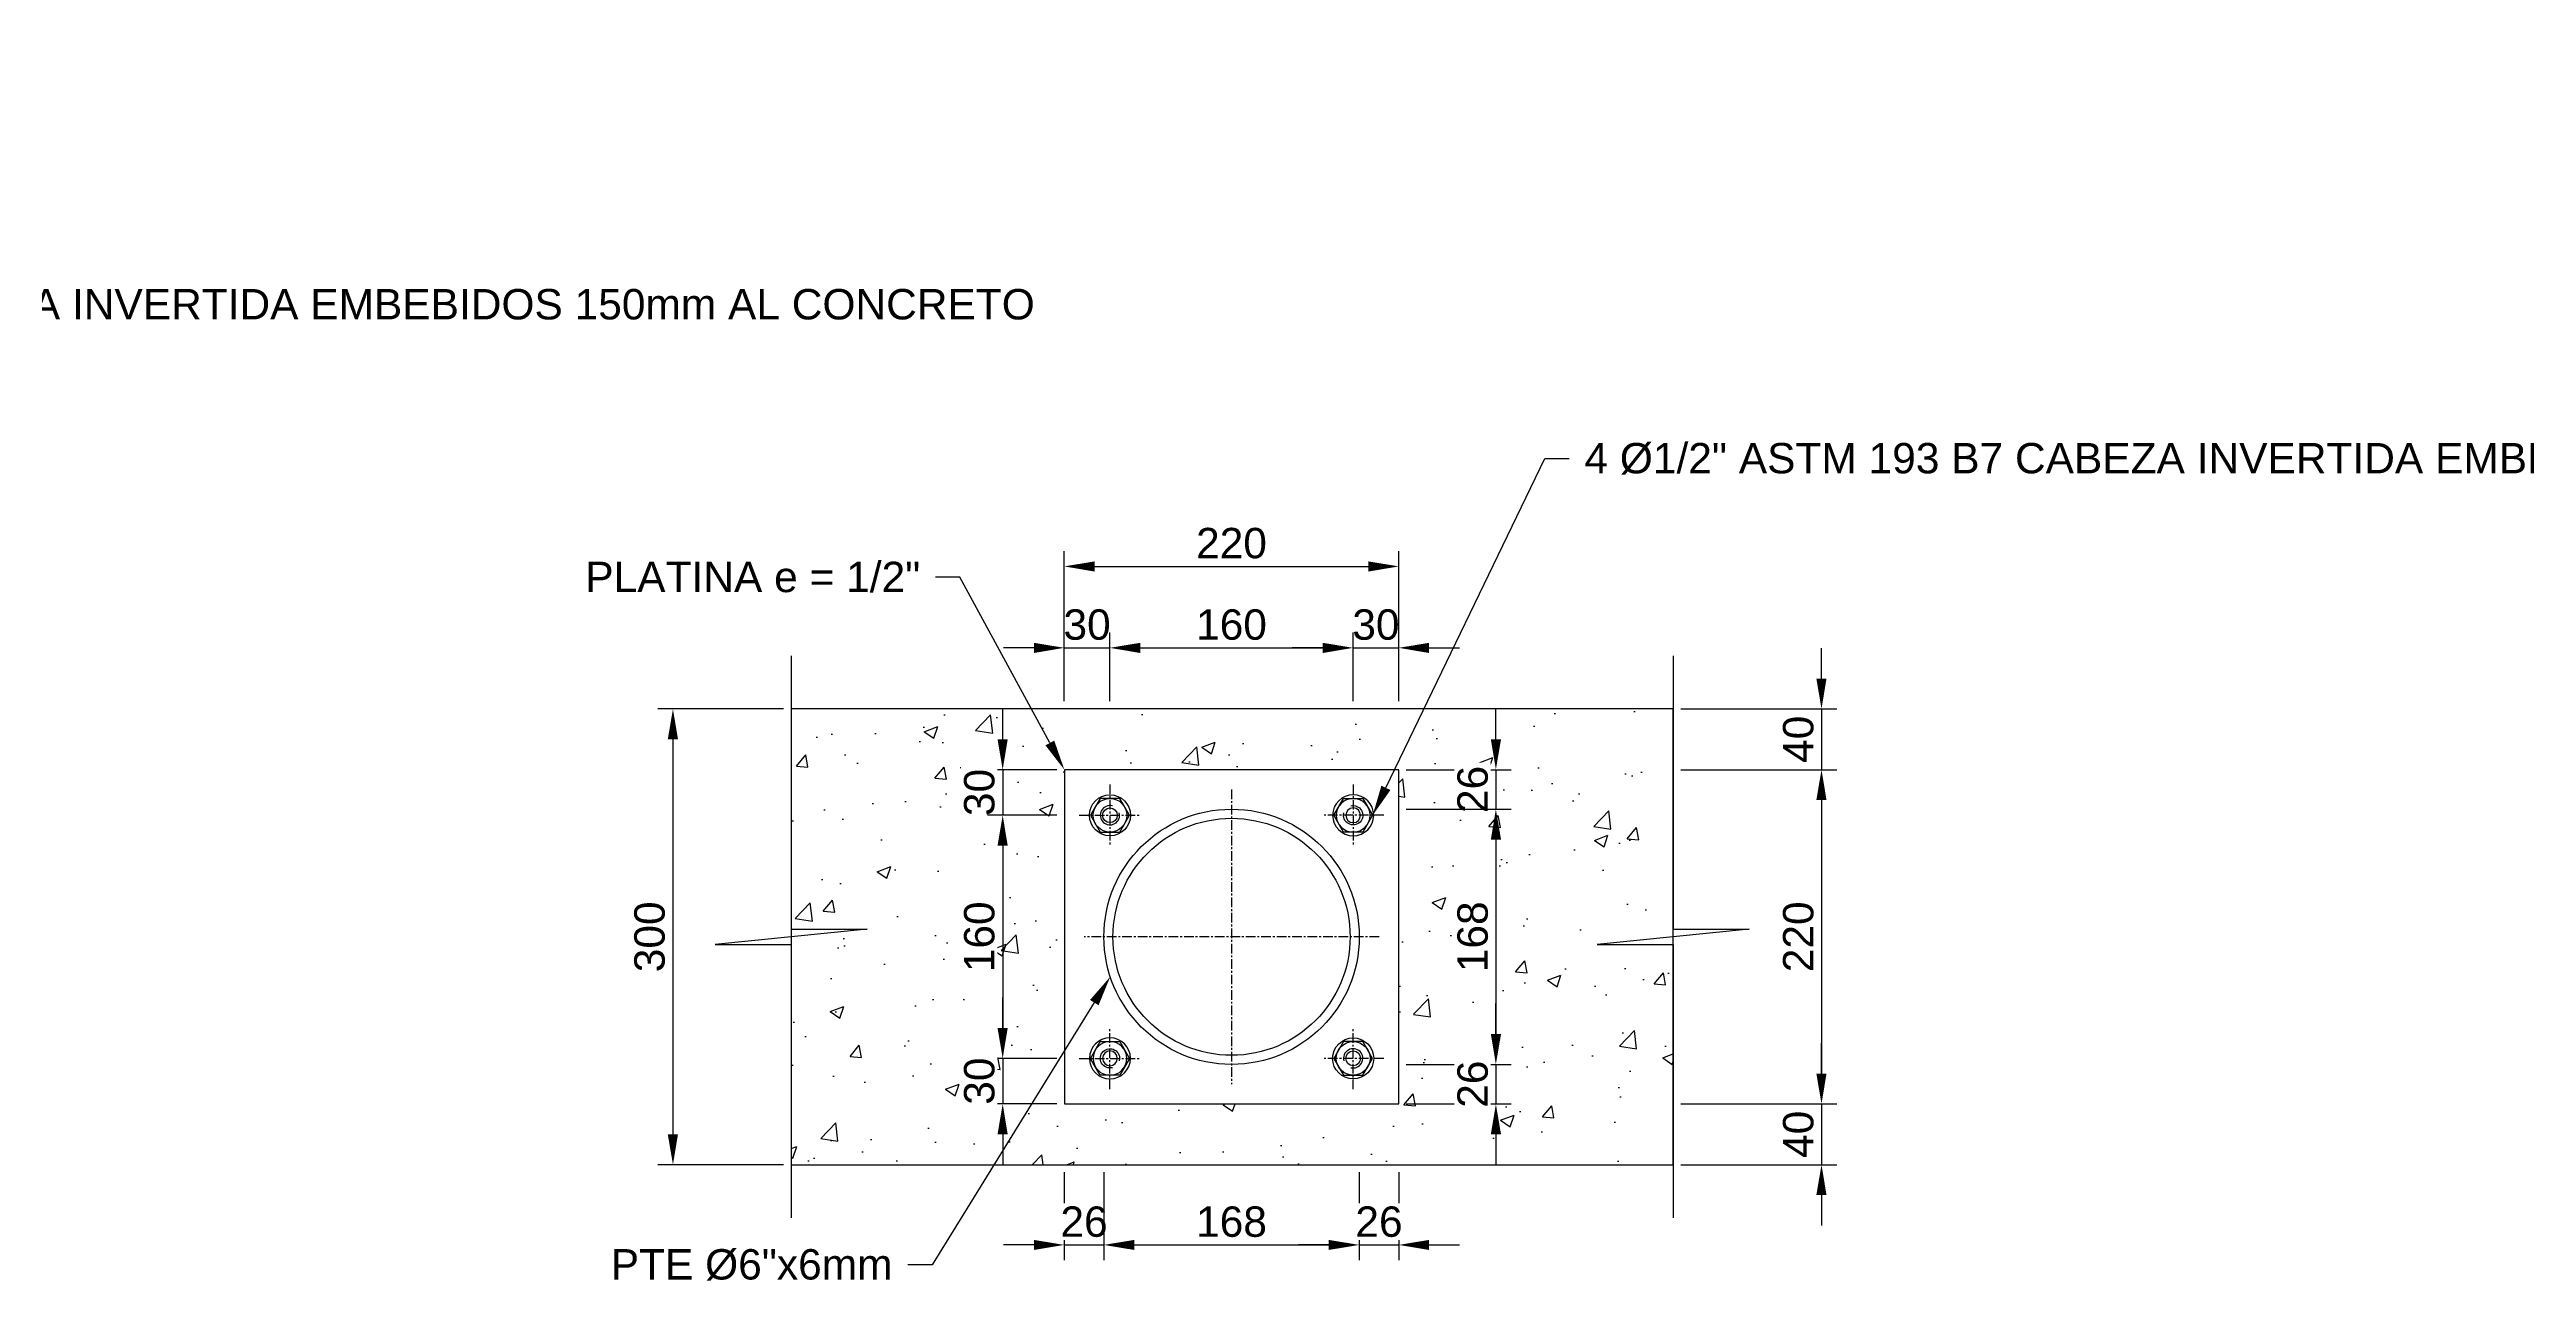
# Model space of a CAD drawing. Header units: millimetres. Extents: x -59786 to 1889966, y -10432 to 69447.
# Drawn here: x -254 to 1375, y -4932 to -4113 of the extents above; entities that cross this region are included whole.
import ezdxf
from ezdxf import colors
from ezdxf.entities.mleader import LeaderData, LeaderLine
from ezdxf.math import Vec2, Vec3

# ---------------------------------------------------------------- set-up
doc = ezdxf.new("R2010")
doc.units = ezdxf.units.MM
doc.header["$LTSCALE"] = 0.2
doc.linetypes.add('CENTER', pattern=[50.8, 31.75, -6.35, 6.35, -6.35])
for name, color, linetype in [('PTE-6x6mm', 74, 'Continuous'), ('SIM-ACHURADOS', 8, 'Continuous'), ('SIM-CONCRETO', 8, 'Continuous'), ('SIM-COTAS', 1, 'Continuous'), ('SIM-EJES', 8, 'CENTER'), ('SIM-PLATINAS', 2, 'Continuous')]:
    doc.layers.add(name, color=color, linetype=linetype)
doc.styles.add('ARIAL EE', font='arial.ttf')
doc.styles.get("Standard").update_dxf_attribs({"font": 'arial.ttf'})
doc.dimstyles.new('EE 1_STANDAR', dxfattribs={"dimtxt": 2, "dimasz": 2, "dimexe": 1, "dimexo": 0.5, "dimgap": 0.5, "dimtad": 1, "dimdec": 0, "dimdsep": 46, "dimtxsty": 'ARIAL EE', "dimcen": 1.5, "dimclrd": 256, "dimclre": 256, "dimclrt": 2, "dimadec": 0, "dimazin": 0, "dimtfac": 1, "dimtdec": 0, "dimtix": 1, "dimtmove": 0, "dimatfit": 2, "dimfxl": 1, "dimlwd": -1, "dimlwe": -1, "dimarcsym": 0})

# ---------------------------------------------------------------- blocks, each defined once
blk = doc.blocks.new('TUERCA 1-2')
blk.add_lwpolyline([(-6.4, 11.1), (-12.8, 0), (-6.4, -11.1), (6.4, -11.1), (12.8, 0), (6.4, 11.1)], close=True)
for radius in [13.5, 11.1, 4.85]:
    blk.add_circle((0, 0), radius)
blk.add_arc((0, 0), 6.35, 75, 15)
at = {"layer": 'SIM-EJES'}
for p, q in [((0, 20.2), (0, -20.2)), ((-20.2, 0), (20.2, 0))]:
    blk.add_line(p, q, dxfattribs=at)
blk = doc.blocks.new('T-1-2')
blk.add_blockref('TUERCA 1-2', (0, 0))
blk = doc.blocks.new('*D369')
at = {"layer": 'SIM-COTAS', "transparency": 16777216}
for p, q in [((393.2, -4506.8), (373.2, -4506.8)), ((413.2, -4542), (413.2, -4496.8)), ((413.2, -4506.8), (443.2, -4506.8)), ((443.2, -4542), (443.2, -4496.8)), ((463.2, -4506.8), (483.2, -4506.8))]:
    blk.add_line(p, q, dxfattribs=at)
for points in [[(393.2, -4503.5), (393.2, -4510.2), (413.2, -4506.8)], [(463.2, -4503.5), (463.2, -4510.2), (443.2, -4506.8)]]:
    blk.add_solid(points, dxfattribs=at)
at = {"layer": 'SIM-COTAS', "color": 2, "transparency": 16777216, "insert": (428.2, -4491.6), "char_height": 20, "attachment_point": 5, "style": 'ARIAL EE'}
blk.add_mtext('30', dxfattribs=at)
blk = doc.blocks.new('*D370')
at = {"layer": 'SIM-COTAS', "transparency": 16777216}
for p, q in [((443.2, -4542), (443.2, -4496.8)), ((463.2, -4506.8), (583.2, -4506.8)), ((603.2, -4542), (603.2, -4496.8))]:
    blk.add_line(p, q, dxfattribs=at)
for points in [[(463.2, -4503.5), (463.2, -4510.2), (443.2, -4506.8)], [(583.2, -4503.5), (583.2, -4510.2), (603.2, -4506.8)]]:
    blk.add_solid(points, dxfattribs=at)
at = {"layer": 'SIM-COTAS', "color": 2, "transparency": 16777216, "insert": (523.2, -4491.6), "char_height": 20, "attachment_point": 5, "style": 'ARIAL EE'}
blk.add_mtext('160', dxfattribs=at)
blk = doc.blocks.new('*D371')
at = {"layer": 'SIM-COTAS', "transparency": 16777216}
for p, q in [((583.2, -4506.8), (563.2, -4506.8)), ((603.2, -4542), (603.2, -4496.8)), ((603.2, -4506.8), (633.2, -4506.8)), ((633.2, -4542), (633.2, -4496.8)), ((653.2, -4506.8), (673.2, -4506.8))]:
    blk.add_line(p, q, dxfattribs=at)
for points in [[(583.2, -4503.5), (583.2, -4510.2), (603.2, -4506.8)], [(653.2, -4503.5), (653.2, -4510.2), (633.2, -4506.8)]]:
    blk.add_solid(points, dxfattribs=at)
at = {"layer": 'SIM-COTAS', "color": 2, "transparency": 16777216, "insert": (618.2, -4491.6), "char_height": 20, "attachment_point": 5, "style": 'ARIAL EE'}
blk.add_mtext('30', dxfattribs=at)
blk = doc.blocks.new('*D372')
at = {"layer": 'SIM-COTAS', "transparency": 16777216}
for p, q in [((911.3, -4527), (911.3, -4507)), ((818.8, -4547), (921.3, -4547)), ((911.3, -4547), (911.3, -4587)), ((818.8, -4587), (921.3, -4587)), ((911.3, -4607), (911.3, -4627))]:
    blk.add_line(p, q, dxfattribs=at)
for points in [[(907.9, -4527), (914.6, -4527), (911.3, -4547)], [(907.9, -4607), (914.6, -4607), (911.3, -4587)]]:
    blk.add_solid(points, dxfattribs=at)
at = {"layer": 'SIM-COTAS', "color": 2, "transparency": 16777216, "insert": (896.1, -4567), "char_height": 20, "attachment_point": 5, "rotation": 90, "style": 'ARIAL EE'}
blk.add_mtext('40', dxfattribs=at)
blk = doc.blocks.new('*D373')
at = {"layer": 'SIM-COTAS', "transparency": 16777216}
for p, q in [((818.8, -4587), (921.3, -4587)), ((911.3, -4607), (911.3, -4787)), ((818.8, -4807), (921.3, -4807))]:
    blk.add_line(p, q, dxfattribs=at)
for points in [[(907.9, -4607), (914.6, -4607), (911.3, -4587)], [(907.9, -4787), (914.6, -4787), (911.3, -4807)]]:
    blk.add_solid(points, dxfattribs=at)
at = {"layer": 'SIM-COTAS', "color": 2, "transparency": 16777216, "insert": (896.1, -4697), "char_height": 20, "attachment_point": 5, "rotation": 90, "style": 'ARIAL EE'}
blk.add_mtext('220', dxfattribs=at)
blk = doc.blocks.new('*D374')
at = {"layer": 'SIM-COTAS', "transparency": 16777216}
for p, q in [((911.3, -4787), (911.3, -4767)), ((818.8, -4807), (921.3, -4807)), ((911.3, -4807), (911.3, -4847)), ((818.8, -4847), (921.3, -4847)), ((911.3, -4867), (911.3, -4887))]:
    blk.add_line(p, q, dxfattribs=at)
for points in [[(907.9, -4787), (914.6, -4787), (911.3, -4807)], [(907.9, -4867), (914.6, -4867), (911.3, -4847)]]:
    blk.add_solid(points, dxfattribs=at)
at = {"layer": 'SIM-COTAS', "color": 2, "transparency": 16777216, "insert": (896.1, -4827), "char_height": 20, "attachment_point": 5, "rotation": 90, "style": 'ARIAL EE'}
blk.add_mtext('40', dxfattribs=at)
blk = doc.blocks.new('*D375')
at = {"layer": 'SIM-COTAS', "transparency": 16777216}
for p, q in [((228.5, -4547), (145.8, -4547)), ((155.8, -4567), (155.8, -4827)), ((228.5, -4847), (145.8, -4847))]:
    blk.add_line(p, q, dxfattribs=at)
for points in [[(152.4, -4567), (159.1, -4567), (155.8, -4547)], [(152.4, -4827), (159.1, -4827), (155.8, -4847)]]:
    blk.add_solid(points, dxfattribs=at)
at = {"layer": 'SIM-COTAS', "color": 2, "transparency": 16777216, "insert": (140.5, -4697), "char_height": 20, "attachment_point": 5, "rotation": 90, "style": 'ARIAL EE'}
blk.add_mtext('300', dxfattribs=at)
blk = doc.blocks.new('*D376')
at = {"layer": 'SIM-COTAS', "transparency": 16777216}
for p, q in [((413.2, -4542), (413.2, -4443.2)), ((633.2, -4542), (633.2, -4443.2)), ((433.2, -4453.2), (613.2, -4453.2))]:
    blk.add_line(p, q, dxfattribs=at)
for points in [[(433.2, -4449.9), (433.2, -4456.6), (413.2, -4453.2)], [(613.2, -4449.9), (613.2, -4456.6), (633.2, -4453.2)]]:
    blk.add_solid(points, dxfattribs=at)
at = {"layer": 'SIM-COTAS', "color": 2, "transparency": 16777216, "insert": (523.2, -4438), "char_height": 20, "attachment_point": 5, "style": 'ARIAL EE'}
blk.add_mtext('220', dxfattribs=at)
blk = doc.blocks.new('*D377')
at = {"layer": 'SIM-COTAS', "transparency": 16777216}
for p, q in [((372.7, -4567), (372.7, -4547)), ((408.2, -4587), (362.7, -4587)), ((372.7, -4587), (372.7, -4617)), ((408.2, -4617), (362.7, -4617)), ((372.7, -4637), (372.7, -4657))]:
    blk.add_line(p, q, dxfattribs=at)
for points in [[(369.3, -4567), (376, -4567), (372.7, -4587)], [(369.3, -4637), (376, -4637), (372.7, -4617)]]:
    blk.add_solid(points, dxfattribs=at)
at = {"layer": 'SIM-COTAS', "color": 2, "transparency": 16777216, "insert": (357.4, -4602), "char_height": 20, "attachment_point": 5, "rotation": 90, "style": 'ARIAL EE', "bg_fill": 3, "box_fill_scale": 1.1, "bg_fill_color": 256, "bg_fill_true_color": 13158600, "bg_fill_transparency": 0}
blk.add_mtext('30', dxfattribs=at)
blk = doc.blocks.new('*D378')
at = {"layer": 'SIM-COTAS', "transparency": 16777216}
for p, q in [((408.2, -4617), (362.7, -4617)), ((372.7, -4637), (372.7, -4757)), ((408.2, -4777), (362.7, -4777))]:
    blk.add_line(p, q, dxfattribs=at)
for points in [[(369.3, -4637), (376, -4637), (372.7, -4617)], [(369.3, -4757), (376, -4757), (372.7, -4777)]]:
    blk.add_solid(points, dxfattribs=at)
at = {"layer": 'SIM-COTAS', "color": 2, "transparency": 16777216, "insert": (357.4, -4697), "char_height": 20, "attachment_point": 5, "rotation": 90, "style": 'ARIAL EE', "bg_fill": 3, "box_fill_scale": 1.1, "bg_fill_color": 256, "bg_fill_true_color": 13158600, "bg_fill_transparency": 0}
blk.add_mtext('160', dxfattribs=at)
blk = doc.blocks.new('*D379')
at = {"layer": 'SIM-COTAS', "transparency": 16777216}
for p, q in [((372.7, -4757), (372.7, -4737)), ((408.2, -4777), (362.7, -4777)), ((372.7, -4777), (372.7, -4807)), ((408.2, -4807), (362.7, -4807)), ((372.7, -4827), (372.7, -4847))]:
    blk.add_line(p, q, dxfattribs=at)
for points in [[(369.3, -4757), (376, -4757), (372.7, -4777)], [(369.3, -4827), (376, -4827), (372.7, -4807)]]:
    blk.add_solid(points, dxfattribs=at)
at = {"layer": 'SIM-COTAS', "color": 2, "transparency": 16777216, "insert": (357.4, -4792), "char_height": 20, "attachment_point": 5, "rotation": 90, "style": 'ARIAL EE', "bg_fill": 3, "box_fill_scale": 1.1, "bg_fill_color": 256, "bg_fill_true_color": 13158600, "bg_fill_transparency": 0}
blk.add_mtext('30', dxfattribs=at)
blk = doc.blocks.new('*D380')
at = {"layer": 'SIM-COTAS', "transparency": 16777216}
for p, q in [((697.1, -4567), (697.1, -4547)), ((638.2, -4587), (707.1, -4587)), ((697.1, -4587), (697.1, -4613)), ((638.2, -4613), (707.1, -4613)), ((697.1, -4633), (697.1, -4653))]:
    blk.add_line(p, q, dxfattribs=at)
for points in [[(693.8, -4567), (700.5, -4567), (697.1, -4587)], [(693.8, -4633), (700.5, -4633), (697.1, -4613)]]:
    blk.add_solid(points, dxfattribs=at)
at = {"layer": 'SIM-COTAS', "color": 2, "transparency": 16777216, "insert": (681.9, -4600), "char_height": 20, "attachment_point": 5, "rotation": 90, "style": 'ARIAL EE', "bg_fill": 3, "box_fill_scale": 1.1, "bg_fill_color": 256, "bg_fill_true_color": 13158600, "bg_fill_transparency": 0}
blk.add_mtext('26', dxfattribs=at)
blk = doc.blocks.new('*D381')
at = {"layer": 'SIM-COTAS', "transparency": 16777216}
for p, q in [((638.2, -4613), (707.1, -4613)), ((697.1, -4633), (697.1, -4761)), ((638.2, -4781), (707.1, -4781))]:
    blk.add_line(p, q, dxfattribs=at)
for points in [[(693.8, -4633), (700.5, -4633), (697.1, -4613)], [(693.8, -4761), (700.5, -4761), (697.1, -4781)]]:
    blk.add_solid(points, dxfattribs=at)
at = {"layer": 'SIM-COTAS', "color": 2, "transparency": 16777216, "insert": (681.9, -4697), "char_height": 20, "attachment_point": 5, "rotation": 90, "style": 'ARIAL EE', "bg_fill": 3, "box_fill_scale": 1.1, "bg_fill_color": 256, "bg_fill_true_color": 13158600, "bg_fill_transparency": 0}
blk.add_mtext('168', dxfattribs=at)
blk = doc.blocks.new('*D382')
at = {"layer": 'SIM-COTAS', "transparency": 16777216}
for p, q in [((697.1, -4761), (697.1, -4741)), ((638.2, -4781), (707.1, -4781)), ((697.1, -4781), (697.1, -4807)), ((638.2, -4807), (707.1, -4807)), ((697.1, -4827), (697.1, -4847))]:
    blk.add_line(p, q, dxfattribs=at)
for points in [[(693.8, -4761), (700.5, -4761), (697.1, -4781)], [(693.8, -4827), (700.5, -4827), (697.1, -4807)]]:
    blk.add_solid(points, dxfattribs=at)
at = {"layer": 'SIM-COTAS', "color": 2, "transparency": 16777216, "insert": (681.9, -4794), "char_height": 20, "attachment_point": 5, "rotation": 90, "style": 'ARIAL EE', "bg_fill": 3, "box_fill_scale": 1.1, "bg_fill_color": 256, "bg_fill_true_color": 13158600, "bg_fill_transparency": 0}
blk.add_mtext('26', dxfattribs=at)
blk = doc.blocks.new('*D383')
at = {"layer": 'SIM-COTAS', "transparency": 16777216}
for p, q in [((413.2, -4852), (413.2, -4909.8)), ((439.2, -4852), (439.2, -4909.8)), ((393.2, -4899.8), (373.2, -4899.8)), ((413.2, -4899.8), (439.2, -4899.8)), ((459.2, -4899.8), (479.2, -4899.8))]:
    blk.add_line(p, q, dxfattribs=at)
for points in [[(393.2, -4896.5), (393.2, -4903.1), (413.2, -4899.8)], [(459.2, -4896.5), (459.2, -4903.1), (439.2, -4899.8)]]:
    blk.add_solid(points, dxfattribs=at)
at = {"layer": 'SIM-COTAS', "color": 2, "transparency": 16777216, "insert": (426.2, -4884.6), "char_height": 20, "attachment_point": 5, "style": 'ARIAL EE', "bg_fill": 3, "box_fill_scale": 1.1, "bg_fill_color": 256, "bg_fill_true_color": 13158600, "bg_fill_transparency": 0}
blk.add_mtext('26', dxfattribs=at)
blk = doc.blocks.new('*D384')
at = {"layer": 'SIM-COTAS', "transparency": 16777216}
for p, q in [((439.2, -4852), (439.2, -4909.8)), ((607.2, -4852), (607.2, -4909.8)), ((459.2, -4899.8), (587.2, -4899.8))]:
    blk.add_line(p, q, dxfattribs=at)
for points in [[(459.2, -4896.5), (459.2, -4903.1), (439.2, -4899.8)], [(587.2, -4896.5), (587.2, -4903.1), (607.2, -4899.8)]]:
    blk.add_solid(points, dxfattribs=at)
at = {"layer": 'SIM-COTAS', "color": 2, "transparency": 16777216, "insert": (523.2, -4884.6), "char_height": 20, "attachment_point": 5, "style": 'ARIAL EE', "bg_fill": 3, "box_fill_scale": 1.1, "bg_fill_color": 256, "bg_fill_true_color": 13158600, "bg_fill_transparency": 0}
blk.add_mtext('168', dxfattribs=at)
blk = doc.blocks.new('*D385')
at = {"layer": 'SIM-COTAS', "transparency": 16777216}
for p, q in [((607.2, -4852), (607.2, -4909.8)), ((633.2, -4852), (633.2, -4909.8)), ((587.2, -4899.8), (567.2, -4899.8)), ((607.2, -4899.8), (633.2, -4899.8)), ((653.2, -4899.8), (673.2, -4899.8))]:
    blk.add_line(p, q, dxfattribs=at)
for points in [[(587.2, -4896.5), (587.2, -4903.1), (607.2, -4899.8)], [(653.2, -4896.5), (653.2, -4903.1), (633.2, -4899.8)]]:
    blk.add_solid(points, dxfattribs=at)
at = {"layer": 'SIM-COTAS', "color": 2, "transparency": 16777216, "insert": (620.2, -4884.6), "char_height": 20, "attachment_point": 5, "style": 'ARIAL EE', "bg_fill": 3, "box_fill_scale": 1.1, "bg_fill_color": 256, "bg_fill_true_color": 13158600, "bg_fill_transparency": 0}
blk.add_mtext('26', dxfattribs=at)

msp = doc.modelspace()

# ---------------------------------------------------------------- hatches: boundary and pattern name
at = {"layer": 'SIM-ACHURADOS'}
h = msp.add_hatch(dxfattribs=at)
h.set_pattern_fill('AR-CONC', color=256, scale=0.5)
h.set_pattern_definition([(50, (204.97, -1010.4), (91.0923, -7.9695), [9.525, -104.775]), (355, (204.97, -1010.4), (-17.6217, 95.5284), [7.62, -83.8203]), (100.4514, (212.56, -1011.06), (73.4706, 87.5589), [8.095, -89.0451]), (46.1842, (204.97, -985), (135.5395, -21.0212), [14.2875, -157.1625]), (96.6356, (216.26, -986.75), (118.702, 123.713), [12.1425, -133.568]), (351.184, (204.97, -985), (118.702, 123.713), [11.43, -125.73]), (21, (217.67, -991.35), (75.8072, -51.1326), [9.525, -104.775]), (326, (217.67, -991.35), (30.901, 92.094), [7.62, -83.82]), (71.4514, (223.99, -995.61), (106.7082, 40.9614), [8.095, -89.045]), (37.5, (204.97, -1010.4), (1.5443, 42.27752), [0, -82.804, 0, -85.09, 0, -84.1375]), (7.5, (204.97, -1010.4), (33.40983, 50.0903), [0, -48.514, 0, -80.899, 0, -32.0675]), (327.5, (176.648, -1010.4), (67.7953, -2.86437), [0, -31.75, 0, -99.06, 0, -131.445]), (317.5, (163.95, -1010.4), (74.0646, 12.71325), [0, -41.275, 0, -65.786, 0, -93.345])])
h.paths.add_polyline_path([(413.244, -4807.004), (633.244, -4807.004), (633.244, -4587.004), (413.244, -4587.004)], flags=16)
h.paths.add_polyline_path([(233.532, -4847.004), (813.824, -4847.004), (813.824, -4547.004), (233.532, -4547.004)])

# ---------------------------------------------------------------- linework, layer by layer
at = {"layer": 'PTE-6x6mm'}
for radius in [84, 78]:
    msp.add_circle((523.244, -4697.004), radius, dxfattribs=at)
at = {"layer": 'SIM-CONCRETO'}
msp.add_lwpolyline([(233.532, -4847.004), (813.824, -4847.004), (813.824, -4547.004), (233.532, -4547.004)], close=True, dxfattribs=at)
at = {"layer": 'SIM-COTAS'}
for points in [[(233.532, -4512.004), (233.532, -4692.004), (283.532, -4692.004), (183.532, -4702.004), (233.532, -4702.004), (233.532, -4882.004)], [(813.824, -4512.004), (813.824, -4692.004), (863.824, -4692.004), (763.824, -4702.004), (813.824, -4702.004), (813.824, -4882.004)]]:
    msp.add_lwpolyline(points, dxfattribs=at)
at = {"layer": 'SIM-EJES'}
for p, q in [((523.244, -4600.004), (523.244, -4794.004)), ((620.244, -4697.004), (426.244, -4697.004))]:
    msp.add_line(p, q, dxfattribs=at)
at = {"layer": 'SIM-PLATINAS'}
msp.add_lwpolyline([(413.244, -4807.004), (633.244, -4807.004), (633.244, -4587.004), (413.244, -4587.004)], close=True, dxfattribs=at)

# ---------------------------------------------------------------- block references
msp.add_blockref('T-1-2', (443.244, -4617.004))
at = {"xscale": -1}
msp.add_blockref('T-1-2', (603.244, -4617.004), dxfattribs=at)
at = {"xscale": -1, "rotation": 180}
msp.add_blockref('T-1-2', (443.244, -4777.004), dxfattribs=at)
at = {"rotation": 180}
msp.add_blockref('T-1-2', (603.244, -4777.004), dxfattribs=at)

# ---------------------------------------------------------------- dimensions: what is measured, and where the dimension line sits
at = {"layer": 'SIM-COTAS'}
for base, p1, p2, picture, middle in [((633.244, -4453.23), (413.244, -4547.004), (633.244, -4547.004), '*D376', (523.244, -4438.018)), ((443.244, -4506.826), (413.244, -4547.004), (443.244, -4547.004), '*D369', (428.244, -4491.608)), ((603.244, -4506.826), (443.244, -4547.004), (603.244, -4547.004), '*D370', (523.244, -4491.615)), ((633.244, -4506.826), (603.244, -4547.004), (633.244, -4547.004), '*D371', (618.244, -4491.608))]:
    dim = msp.add_linear_dim(base=base, p1=p1, p2=p2, dimstyle='EE 1_STANDAR', dxfattribs=at)
    dim.commit()
    dim.dimension.update_dxf_attribs({"geometry": picture, "text_midpoint": middle})
for base, p1, p2, picture, middle in [((911.271, -4587.004), (813.824, -4547.004), (813.824, -4587.004), '*D372', (896.06, -4567.004)), ((155.765, -4847.004), (233.532, -4547.004), (233.532, -4847.004), '*D375', (140.547, -4697.004)), ((911.271, -4807.004), (813.824, -4587.004), (813.824, -4807.004), '*D373', (896.06, -4697.004)), ((911.271, -4847.004), (813.824, -4807.004), (813.824, -4847.004), '*D374', (896.06, -4827.004))]:
    dim = msp.add_linear_dim(base=base, p1=p1, p2=p2, angle=90, dimstyle='EE 1_STANDAR', dxfattribs=at)
    dim.commit()
    dim.dimension.update_dxf_attribs({"geometry": picture, "text_midpoint": middle})

# ---------------------------------------------------------------- leaders
at = {"layer": 'SIM-COTAS', "linetype": 'Continuous'}
ml = msp.add_multileader_mtext('Standard', dxfattribs=at)
ml.set_content('\\A1;{\\C2;PLATINA e = 1"}', color=256)
ml.set_leader_properties()
ml.build(insert=Vec2(0, 0))
ml.multileader.update_dxf_attribs({"dogleg_length": 0.0025, "arrow_head_size": 20, "scale": 10})
ctx = ml.context
ctx.base_point, ctx.scale, ctx.char_height, ctx.arrow_head_size, ctx.landing_gap_size, ctx.plane_origin = Vec3(1475.391, -4123.148), 10, 20, 20, 10, Vec3(-1122.707, 3734.188)
ctx.text_align_type = 2
notes = []
notes.append((ctx, [(1, (1, 1, 0), (1625.787, -4123.148), (-1, 0), 16.058, [(0, [(1688.696, -4337.802)], 0, [])])]))
ctx.mtext.insert, ctx.mtext.width, ctx.mtext.alignment, ctx.mtext.flow_direction = Vec3(1599.73, -4112.984), 116.90942, 3, 5
ml = msp.add_multileader_mtext('Standard', dxfattribs=at)
ml.set_content('\\A1;{\\C2;8 %%C1/2" ASTM 193 B7 CABEZA INVERTIDA EMBEBIDOS 150mm AL CONCRETO }', color=256)
ml.set_leader_properties()
ml.build(insert=Vec2(0, 0))
ml.multileader.update_dxf_attribs({"dogleg_length": 0.0025, "arrow_head_size": 20, "scale": 10})
ctx = ml.context
ctx.base_point, ctx.scale, ctx.char_height, ctx.arrow_head_size, ctx.landing_gap_size, ctx.plane_origin = Vec3(-652.275, -4280.806), 10, 20, 20, 10, Vec3(-3488.075, 3448.592)
notes.append((ctx, [(0, (1, 1, 0), (-668.333, -4280.806), (1, 0), 16.058, [(0, [(-808.588, -4508.995)], 0, [])])]))
ctx.mtext.insert, ctx.mtext.width, ctx.mtext.flow_direction = Vec3(-642.275, -4270.635), 319.10222, 5
ml = msp.add_multileader_mtext('Standard', dxfattribs=at)
ml.set_content('\\A1;{\\C2;PELDAÑO P1 LAM e = 3/6"\\P\\pxql; }', color=256)
ml.set_leader_properties()
ml.build(insert=Vec2(0, 0))
ml.multileader.update_dxf_attribs({"dogleg_length": 0.0025, "arrow_head_size": 20, "scale": 10})
ctx = ml.context
ctx.base_point, ctx.scale, ctx.char_height, ctx.arrow_head_size, ctx.landing_gap_size, ctx.plane_origin = Vec3(-1332.398, -4939.867), 10, 20, 20, 10, Vec3(-3878.101, 2836.912)
notes.append((ctx, [(1, (1, 1, 0), (-1128.155, -4939.867), (-1, 0), 16.058, [(0, [(-1128.155, -5138.34)], 0, [])])]))
ctx.mtext.insert, ctx.mtext.width, ctx.mtext.flow_direction = Vec3(-1322.398, -4929.867), 185.53253, 5
for ctx, leaders in notes:
    for number, flags, end, landing, length, lines in leaders:
        leader = LeaderData()
        leader.index, (leader.has_last_leader_line, leader.has_dogleg_vector, leader.attachment_direction) = number, flags
        leader.last_leader_point, leader.dogleg_vector, leader.dogleg_length = Vec3(end), Vec3(landing), length
        for number, points, colour, breaks in lines:
            line = LeaderLine()
            line.index, line.vertices, line.color, line.breaks = number, Vec3.list(points), colors.encode_raw_color(colour), breaks
            leader.lines.append(line)
        ctx.leaders.append(leader)

# ---------------------------------------------------------------- next in the draw order: dimensions: what is measured, and where the dimension line sits
at = {"layer": 'SIM-COTAS'}
for base, p1, p2, picture, middle in [((372.65, -4617.004), (413.244, -4587.004), (413.244, -4617.004), '*D377', (357.432, -4602.004)), ((697.149, -4613.004), (633.244, -4587.004), (633.244, -4613.004), '*D380', (681.937, -4600.004))]:
    dim = msp.add_linear_dim(base=base, p1=p1, p2=p2, angle=90, dimstyle='EE 1_STANDAR', override={"dimtfill": 1}, dxfattribs=at)
    dim.commit()
    dim.dimension.update_dxf_attribs({"geometry": picture, "text_midpoint": middle})

# ---------------------------------------------------------------- next in the draw order: dimensions: what is measured, and where the dimension line sits
for base, p1, p2, picture, middle in [((372.65, -4777.004), (413.244, -4617.004), (413.244, -4777.004), '*D378', (357.439, -4697.004)), ((697.149, -4781.004), (633.244, -4613.004), (633.244, -4781.004), '*D381', (681.937, -4697.004))]:
    dim = msp.add_linear_dim(base=base, p1=p1, p2=p2, angle=90, dimstyle='EE 1_STANDAR', override={"dimtfill": 1}, dxfattribs=at)
    dim.commit()
    dim.dimension.update_dxf_attribs({"geometry": picture, "text_midpoint": middle})

# ---------------------------------------------------------------- next in the draw order: leaders
at = {"layer": 'SIM-COTAS', "linetype": 'Continuous'}
ml = msp.add_multileader_mtext('Standard', dxfattribs=at)
ml.set_content('\\A1;{\\C2;PLATINA e = 1/2"}', color=256)
ml.set_leader_properties()
ml.build(insert=Vec2(0, 0))
ml.multileader.update_dxf_attribs({"dogleg_length": 0.0025, "arrow_head_size": 20, "scale": 10})
ctx = ml.context
ctx.base_point, ctx.scale, ctx.char_height, ctx.arrow_head_size, ctx.landing_gap_size, ctx.plane_origin = Vec3(194.141, -4460.302), 10, 20, 20, 10, Vec3(-2398.159, 3484.986)
ctx.text_align_type = 2
notes = []
notes.append((ctx, [(1, (1, 1, 0), (344.537, -4460.302), (-1, 0), 16.058, [(0, [(413.244, -4587.004)], 0, [])])]))
ctx.mtext.insert, ctx.mtext.width, ctx.mtext.alignment, ctx.mtext.flow_direction = Vec3(318.479, -4450.131), 116.90942, 3, 5
for ctx, leaders in notes:
    for number, flags, end, landing, length, lines in leaders:
        leader = LeaderData()
        leader.index, (leader.has_last_leader_line, leader.has_dogleg_vector, leader.attachment_direction) = number, flags
        leader.last_leader_point, leader.dogleg_vector, leader.dogleg_length = Vec3(end), Vec3(landing), length
        for number, points, colour, breaks in lines:
            line = LeaderLine()
            line.index, line.vertices, line.color, line.breaks = number, Vec3.list(points), colors.encode_raw_color(colour), breaks
            leader.lines.append(line)
        ctx.leaders.append(leader)

# ---------------------------------------------------------------- next in the draw order: dimensions: what is measured, and where the dimension line sits
at = {"layer": 'SIM-COTAS'}
for base, p1, p2, picture, middle in [((372.65, -4807.004), (413.244, -4777.004), (413.244, -4807.004), '*D379', (357.432, -4792.004)), ((697.149, -4807.004), (633.244, -4781.004), (633.244, -4807.004), '*D382', (681.937, -4794.004))]:
    dim = msp.add_linear_dim(base=base, p1=p1, p2=p2, angle=90, dimstyle='EE 1_STANDAR', override={"dimtfill": 1}, dxfattribs=at)
    dim.commit()
    dim.dimension.update_dxf_attribs({"geometry": picture, "text_midpoint": middle})

# ---------------------------------------------------------------- next in the draw order: leaders
at = {"layer": 'SIM-COTAS', "linetype": 'Continuous'}
ml = msp.add_multileader_mtext('Standard', dxfattribs=at)
ml.set_content('\\A1;{\\C2;4 %%C1/2" ASTM 193 B7 CABEZA INVERTIDA EMBEBIDOS 150mm AL CONCRETO }', color=256)
ml.set_leader_properties()
ml.build(insert=Vec2(0, 0))
ml.multileader.update_dxf_attribs({"dogleg_length": 0.0025, "arrow_head_size": 20, "scale": 10})
ctx = ml.context
ctx.base_point, ctx.scale, ctx.char_height, ctx.arrow_head_size, ctx.landing_gap_size, ctx.plane_origin = Vec3(745.353, -4382.131), 10, 20, 20, 10, Vec3(-2063.412, 3340.584)
notes = []
notes.append((ctx, [(0, (1, 1, 0), (729.295, -4382.131), (1, 0), 16.058, [(0, [(616.075, -4617.004)], 0, [])])]))
ctx.mtext.insert, ctx.mtext.width, ctx.mtext.flow_direction = Vec3(755.353, -4371.96), 319.10222, 5
for ctx, leaders in notes:
    for number, flags, end, landing, length, lines in leaders:
        leader = LeaderData()
        leader.index, (leader.has_last_leader_line, leader.has_dogleg_vector, leader.attachment_direction) = number, flags
        leader.last_leader_point, leader.dogleg_vector, leader.dogleg_length = Vec3(end), Vec3(landing), length
        for number, points, colour, breaks in lines:
            line = LeaderLine()
            line.index, line.vertices, line.color, line.breaks = number, Vec3.list(points), colors.encode_raw_color(colour), breaks
            leader.lines.append(line)
        ctx.leaders.append(leader)

# ---------------------------------------------------------------- next in the draw order: dimensions: what is measured, and where the dimension line sits
at = {"layer": 'SIM-COTAS'}
dim = msp.add_linear_dim(base=(439.244, -4899.813), p1=(413.244, -4847.004), p2=(439.244, -4847.004), dimstyle='EE 1_STANDAR', override={"dimtfill": 1}, dxfattribs=at)
dim.commit()
dim.dimension.update_dxf_attribs({"geometry": '*D383', "text_midpoint": (426.244, -4884.602)})

# ---------------------------------------------------------------- next in the draw order: dimensions: what is measured, and where the dimension line sits
dim = msp.add_linear_dim(base=(607.244, -4899.813), p1=(439.244, -4847.004), p2=(607.244, -4847.004), dimstyle='EE 1_STANDAR', override={"dimtfill": 1}, dxfattribs=at)
dim.commit()
dim.dimension.update_dxf_attribs({"geometry": '*D384', "text_midpoint": (523.244, -4884.602)})

# ---------------------------------------------------------------- next in the draw order: dimensions: what is measured, and where the dimension line sits
dim = msp.add_linear_dim(base=(633.244, -4899.813), p1=(607.244, -4847.004), p2=(633.244, -4847.004), dimstyle='EE 1_STANDAR', override={"dimtfill": 1}, dxfattribs=at)
dim.commit()
dim.dimension.update_dxf_attribs({"geometry": '*D385', "text_midpoint": (620.244, -4884.602)})

# ---------------------------------------------------------------- next in the draw order: leaders
at = {"layer": 'SIM-COTAS', "linetype": 'Continuous'}
ml = msp.add_multileader_mtext('Standard', dxfattribs=at)
ml.set_content('\\A1;{\\C2;PTE Ø6"x6mm}', color=256)
ml.set_leader_properties()
ml.build(insert=Vec2(0, 0))
ml.multileader.update_dxf_attribs({"dogleg_length": 0.0025, "arrow_head_size": 20, "scale": 10})
ctx = ml.context
ctx.base_point, ctx.scale, ctx.char_height, ctx.arrow_head_size, ctx.landing_gap_size, ctx.plane_origin = Vec3(108.813, -4912.977), 10, 20, 20, 10, Vec3(-2826.349, 3015.831)
ctx.text_align_type = 2
notes = []
notes.append((ctx, [(1, (1, 1, 0), (326.262, -4912.977), (-1, 0), 16.058, [(0, [(443.459, -4723.279)], 0, [])])]))
ctx.mtext.insert, ctx.mtext.width, ctx.mtext.alignment, ctx.mtext.flow_direction = Vec3(300.204, -4902.574), 257.81295, 3, 5
for ctx, leaders in notes:
    for number, flags, end, landing, length, lines in leaders:
        leader = LeaderData()
        leader.index, (leader.has_last_leader_line, leader.has_dogleg_vector, leader.attachment_direction) = number, flags
        leader.last_leader_point, leader.dogleg_vector, leader.dogleg_length = Vec3(end), Vec3(landing), length
        for number, points, colour, breaks in lines:
            line = LeaderLine()
            line.index, line.vertices, line.color, line.breaks = number, Vec3.list(points), colors.encode_raw_color(colour), breaks
            leader.lines.append(line)
        ctx.leaders.append(leader)

doc.saveas('drawing.dxf')
